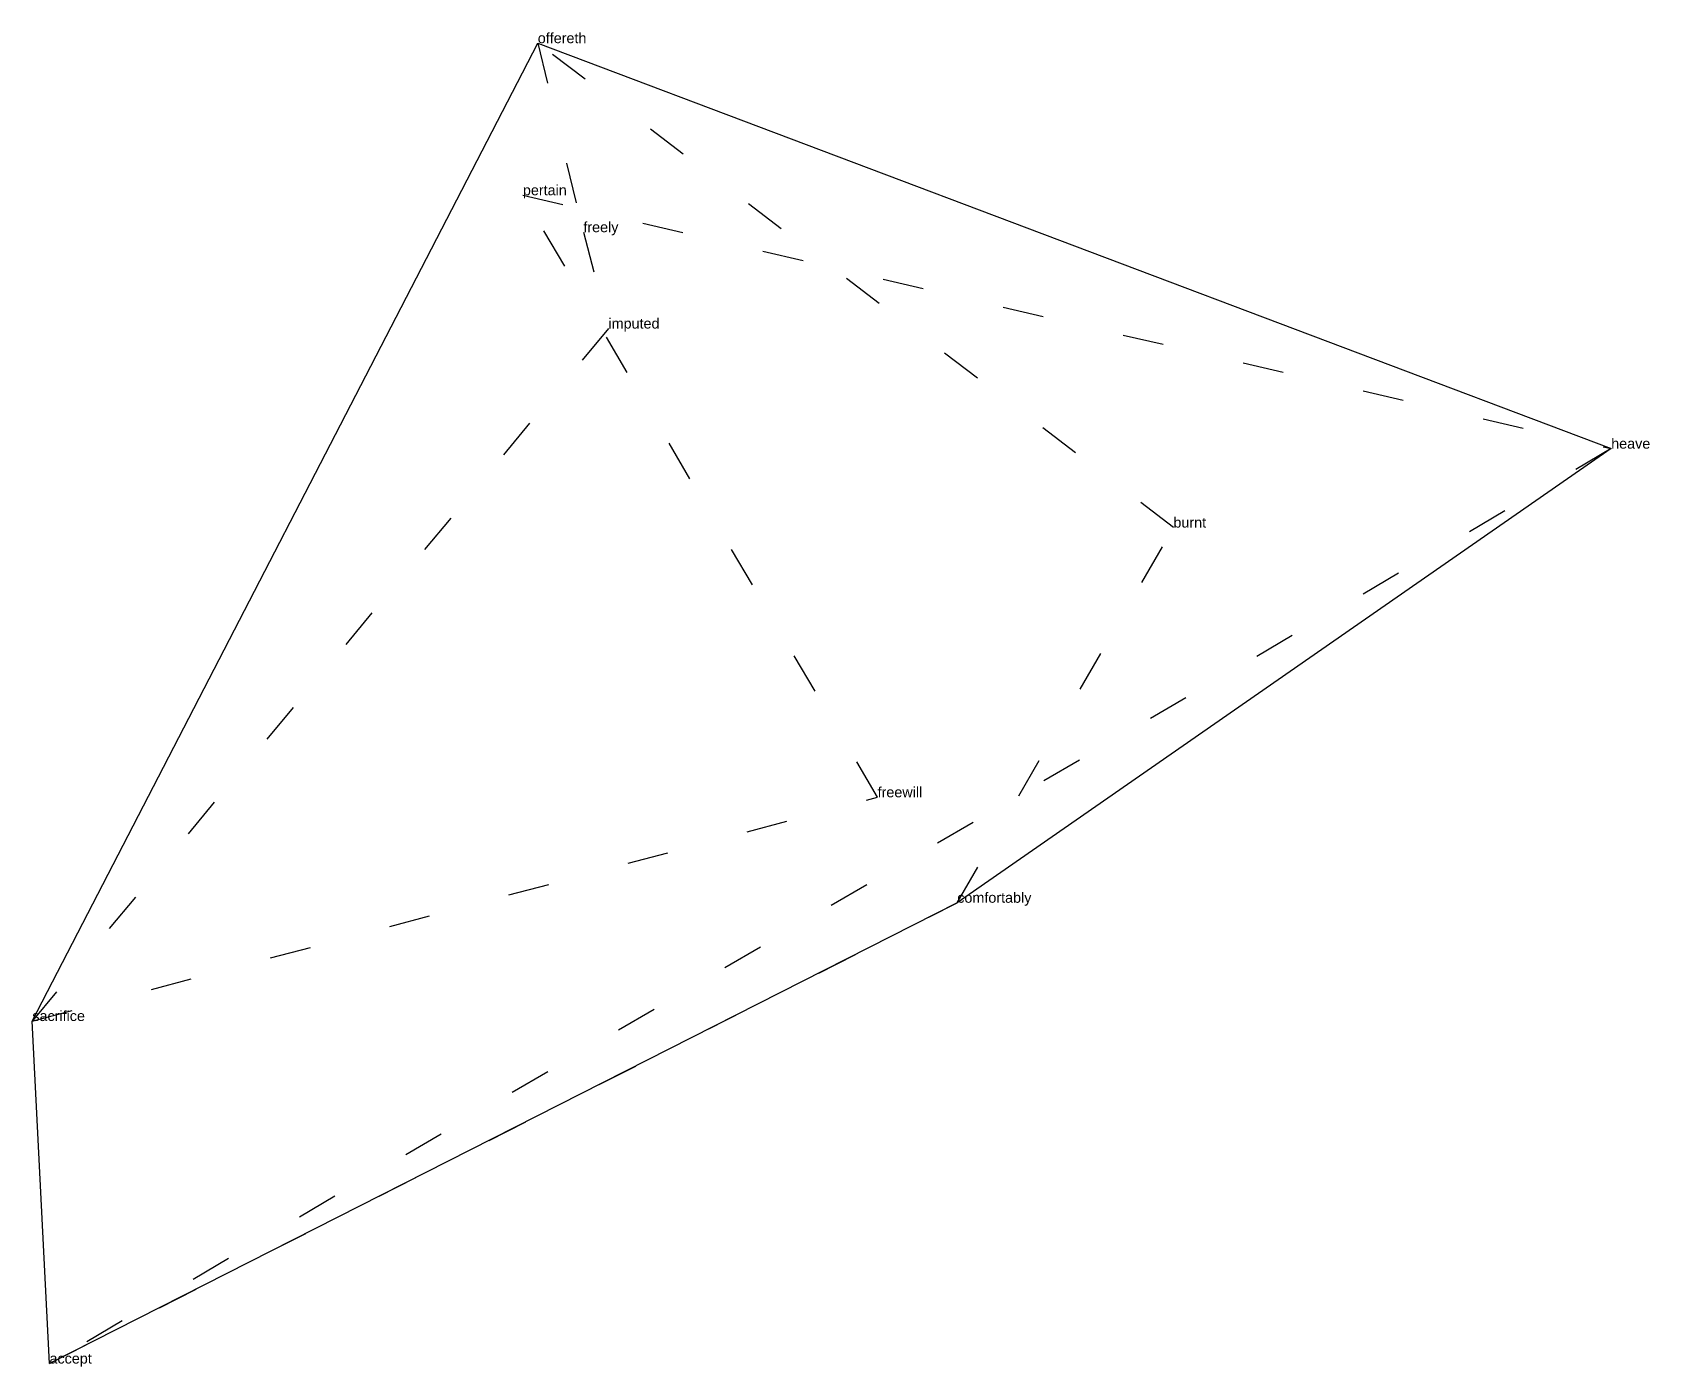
# Model space of a CAD drawing. Extents: x -1.27 to 2.67, y -0.76 to 2.49.
import ezdxf

# ---------------------------------------------------------------- set-up
doc = ezdxf.new("R2010")
doc.units = 0
doc.linetypes.add('DOT', pattern=[0.2, 0, -0.2])
doc.layers.add('TEXT', color=1, linetype='CONTINUOUS')
doc.styles.get("Standard").update_dxf_attribs({"font": 'arial.ttf'})

msp = doc.modelspace()

# ---------------------------------------------------------------- linework, layer by layer
at = {"layer": 'INTERNAL', "linetype": 'DOT'}
msp.add_polyline3d([(0.1313, 1.767, 0), (-1.2709, 0.0815, 0), (0.7864, 0.6261, 0), (-0.0769, 2.0914, 0), (2.5719, 1.4746, 0), (-1.2291, -0.7522, 0), (0.9803, 0.3694, 0), (1.5064, 1.2826, 0), (-0.0407, 2.4615, 0), (0.0702, 2.0014, 0), (0.1313, 1.767, 0)], close=True, dxfattribs=at)
at = {"layer": 'OUTLINE', "linetype": 'CONTINUOUS'}
msp.add_polyline3d([(-1.2291, -0.7522, 0), (-1.2709, 0.0815, 0), (-0.0407, 2.4615, 0), (2.5719, 1.4746, 0), (0.9803, 0.3694, 0), (-1.2291, -0.7522, 0)], close=True, dxfattribs=at)

# ---------------------------------------------------------------- texts
at = {"layer": 'TEXT'}
for s, p in [('offereth', (-0.0407, 2.4615)), ('pertain', (-0.0769, 2.0914)), ('freely', (0.0702, 2.0014)), ('imputed', (0.1313, 1.767)), ('heave', (2.5719, 1.4746)), ('burnt', (1.5064, 1.2826)), ('freewill', (0.7864, 0.6261)), ('comfortably', (0.9803, 0.3694)), ('sacrifice', (-1.2709, 0.0815)), ('accept', (-1.2291, -0.7522))]:
    msp.add_text(s, height=0.025, dxfattribs=at).set_placement(p)

doc.saveas('drawing.dxf')
